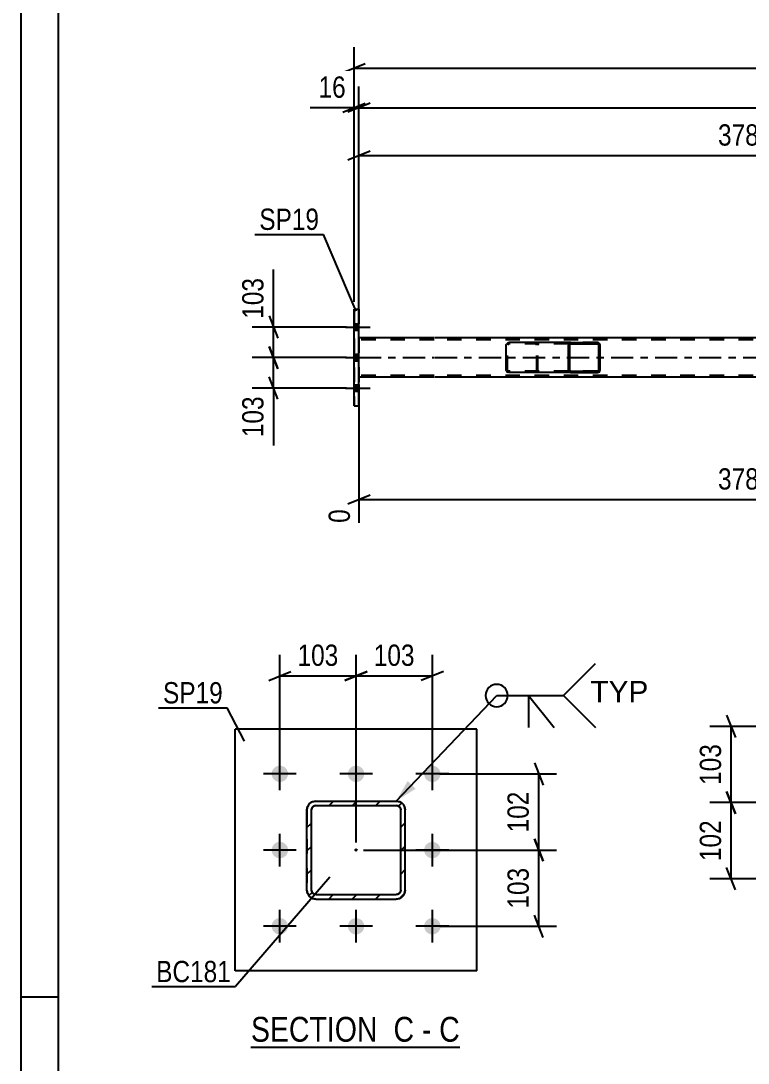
# Model space of a CAD drawing. Header units: millimetres. Extents: x 0 to 841, y 0 to 594.
# Drawn here: x 0 to 97.8, y 140.1 to 280.3 of the extents above; entities that cross this region are included whole.
import ezdxf

# ---------------------------------------------------------------- set-up
doc = ezdxf.new("R2010")
doc.units = ezdxf.units.MM
doc.linetypes.add('DXK_LINE_DOT2', pattern=[3.9198, 1.9599, -1.9599])
doc.linetypes.add('DXK_LINE_DOT3', pattern=[5.9187, 2.979, -0.9799, 0.9799, -0.9799])
doc.styles.add('Arial', font='ARIAL.TTF', dxfattribs={"height": 0.2})
doc.styles.add('Arial Narrow', font='ARIALN.TTF', dxfattribs={"height": 0.2})

# ---------------------------------------------------------------- blocks, each defined once
blk = doc.blocks.new('Unknown-814553314-1133')
at = {"color": 5, "linetype": 'Continuous'}
for p, q in [((0, 594), (0, 0)), ((5, 589), (5, 5)), ((5, 149), (0, 149))]:
    blk.add_line(p, q, dxfattribs=at)
blk = doc.blocks.new('Unknown-814553314-13 - 7101')
at = {"color": 6, "linetype": 'Continuous'}
blk.add_line((30.93, 142.24), (59, 142.24), dxfattribs=at)
at = {"color": 0, "linetype": 'Continuous'}
for points in [[(49.04, 142.99), (49.04, 146.49), (30.93, 146.49), (30.93, 142.99)], [(52.86, 142.99), (52.86, 146.49), (50.09, 146.49), (50.09, 142.99)], [(55.18, 142.99), (55.18, 146.49), (53.91, 146.49), (53.91, 142.99)], [(59, 142.99), (59, 146.49), (56.23, 146.49), (56.23, 142.99)]]:
    blk.add_wipeout(points, dxfattribs=at)
at = {"color": 7, "linetype": 'Continuous', "style": 'Arial Narrow'}
for s, p in [('SECTION ', (30.93, 142.99)), ('C', (50.09, 142.99)), ('C', (56.23, 142.99)), ('-', (53.91, 142.99))]:
    blk.add_text(s, height=3.34, dxfattribs=at).set_placement(p)
blk = doc.blocks.new('Part-814553314-5866 - 5672')
at = {"linetype": 'Continuous'}
h = blk.add_hatch(dxfattribs=at)
h.set_pattern_fill('', scale=0.7, style=0, pattern_type=0)
h.set_pattern_definition([(45, (77.8348, 236.8312), (-1.57154, 1.57154), [])])
h.paths.add_polyline_path([(77.86, 236.71), (77.83, 236.83), (77.76, 236.94), (77.65, 237), (77.52, 237.03), (73.94, 237.03), (73.81, 237), (73.7, 236.94), (73.63, 236.83), (73.6, 236.71), (73.6, 233.35), (73.63, 233.23), (73.7, 233.12), (73.81, 233.05), (73.94, 233.03), (77.52, 233.03), (77.65, 233.05), (77.76, 233.12), (77.83, 233.23), (77.86, 233.35)])
h.paths.add_polyline_path([(77.68, 233.29), (77.64, 233.24), (77.59, 233.2), (77.52, 233.19), (73.94, 233.19), (73.88, 233.2), (73.82, 233.24), (73.79, 233.29), (73.77, 233.35), (73.77, 236.71), (73.79, 236.77), (73.82, 236.82), (73.88, 236.86), (73.94, 236.87), (77.52, 236.87), (77.59, 236.86), (77.64, 236.82), (77.68, 236.77), (77.69, 236.71), (77.69, 233.35)])
at = {"color": 2, "linetype": 'Continuous'}
for p, q in [((65.47, 237), (65.6, 237.03)), ((73.94, 237.03), (65.6, 237.03)), ((73.94, 237.03), (73.81, 237)), ((73.94, 237.03), (77.52, 237.03)), ((77.65, 237), (77.52, 237.03)), ((65.25, 236.71), (65.28, 236.83)), ((65.25, 233.35), (65.25, 236.71)), ((73.63, 236.83), (73.6, 236.71)), ((73.6, 233.35), (73.6, 236.71)), ((73.77, 236.71), (73.79, 236.77)), ((73.77, 233.35), (73.77, 236.71)), ((73.79, 236.77), (73.82, 236.82)), ((73.82, 236.82), (73.88, 236.86)), ((73.88, 236.86), (73.94, 236.87)), ((73.94, 236.87), (77.52, 236.87)), ((77.52, 236.87), (77.59, 236.86)), ((77.59, 236.86), (77.64, 236.82)), ((77.64, 236.82), (77.68, 236.77)), ((77.68, 236.77), (77.69, 236.71)), ((77.69, 233.35), (77.69, 236.71)), ((77.86, 236.71), (77.83, 236.83)), ((77.86, 233.35), (77.86, 236.71)), ((65.28, 233.23), (65.25, 233.35)), ((65.6, 233.03), (65.47, 233.05)), ((73.94, 233.03), (65.6, 233.03)), ((73.6, 233.35), (73.63, 233.23)), ((73.79, 233.29), (73.77, 233.35)), ((73.82, 233.24), (73.79, 233.29)), ((73.81, 233.05), (73.94, 233.03)), ((73.88, 233.2), (73.82, 233.24)), ((73.94, 233.19), (73.88, 233.2)), ((73.94, 233.19), (77.52, 233.19)), ((73.94, 233.03), (77.52, 233.03)), ((77.59, 233.2), (77.52, 233.19)), ((77.52, 233.03), (77.65, 233.05)), ((77.64, 233.24), (77.59, 233.2)), ((77.68, 233.29), (77.64, 233.24)), ((77.69, 233.35), (77.68, 233.29)), ((77.83, 233.23), (77.86, 233.35))]:
    blk.add_line(p, q, dxfattribs=at)
at = {"color": 7, "linetype": 'DXK_LINE_DOT2'}
for p, q in [((69.17, 237.03), (69.3, 237)), ((77.52, 237.03), (73.94, 237.03)), ((65.44, 236.77), (65.43, 236.71)), ((65.43, 233.35), (65.43, 236.71)), ((65.47, 236.82), (65.44, 236.77)), ((65.53, 236.86), (65.47, 236.82)), ((65.6, 236.87), (65.53, 236.86)), ((77.52, 236.87), (65.6, 236.87)), ((69.24, 236.86), (69.17, 236.87)), ((69.29, 236.82), (69.24, 236.86)), ((69.33, 236.77), (69.29, 236.82)), ((69.34, 236.71), (69.33, 236.77)), ((69.34, 233.35), (69.34, 236.71)), ((69.49, 236.83), (69.51, 236.71)), ((69.51, 233.35), (69.51, 236.71)), ((65.43, 233.35), (65.44, 233.29)), ((65.44, 233.29), (65.47, 233.24)), ((65.47, 233.24), (65.53, 233.2)), ((65.53, 233.2), (65.6, 233.19)), ((77.52, 233.19), (65.6, 233.19)), ((69.17, 233.19), (69.24, 233.2)), ((69.3, 233.05), (69.17, 233.03)), ((69.24, 233.2), (69.29, 233.24)), ((69.29, 233.24), (69.33, 233.29)), ((69.33, 233.29), (69.34, 233.35)), ((69.51, 233.35), (69.49, 233.23)), ((77.52, 233.03), (73.94, 233.03))]:
    blk.add_line(p, q, dxfattribs=at)
at = {"color": 2, "linetype": 'Continuous'}
for centre, start, end in [((65.58, 236.69), 110.7583, 155.6801), ((73.93, 236.69), 110.7583, 155.68), ((77.53, 236.69), 24.32, 69.2417), ((65.58, 233.36), 204.3199, 249.2417), ((73.93, 233.36), 204.32, 249.2417), ((77.53, 233.36), 290.7583, 335.68)]:
    blk.add_arc(centre, 0.331, start, end, dxfattribs=at)
at = {"color": 7, "linetype": 'DXK_LINE_DOT2'}
for centre, start, end in [((69.18, 236.69), 24.3199, 69.2417), ((69.18, 233.36), 290.7583, 335.6801)]:
    blk.add_arc(centre, 0.331, start, end, dxfattribs=at)
blk = doc.blocks.new('Part-814553314-5873 - 5672')
at = {"color": 2, "linetype": 'Continuous'}
for p, q in [((44.79, 241.53), (45.43, 241.53)), ((44.79, 228.53), (44.79, 241.53)), ((45.43, 228.53), (45.43, 241.53)), ((44.79, 228.53), (45.43, 228.53))]:
    blk.add_line(p, q, dxfattribs=at)
at = {"color": 7, "linetype": 'DXK_LINE_DOT2'}
for p, q in [((44.79, 241.53), (44.79, 241.53)), ((44.79, 241.53), (44.79, 228.53)), ((45.43, 241.53), (45.43, 228.53)), ((44.79, 228.53), (44.79, 228.53))]:
    blk.add_line(p, q, dxfattribs=at)
blk = doc.blocks.new('Bolt-814553314-5747 - 5672')
at = {"linetype": 'Continuous'}
for points in [[(45.43, 238.69), (45.43, 239.57), (44.79, 239.57), (44.79, 238.69)], [(45.43, 238.69), (45.43, 239.57), (44.79, 239.57), (44.79, 238.69)], [(45.43, 238.69), (45.43, 239.57), (44.79, 239.57), (44.79, 238.69)], [(45.43, 234.59), (45.43, 235.47), (44.79, 235.47), (44.79, 234.59)], [(45.43, 234.59), (45.43, 235.47), (44.79, 235.47), (44.79, 234.59)], [(45.43, 230.49), (45.43, 231.37), (44.79, 231.37), (44.79, 230.49)], [(45.43, 230.49), (45.43, 231.37), (44.79, 231.37), (44.79, 230.49)], [(45.43, 230.49), (45.43, 231.37), (44.79, 231.37), (44.79, 230.49)]]:
    blk.add_hatch(color=1, dxfattribs=at).paths.add_polyline_path(points)
at = {"color": 1, "linetype": 'Continuous'}
for p, q in [((43.63, 239.13), (46.95, 239.13)), ((43.63, 239.13), (46.95, 239.13)), ((43.63, 239.13), (46.95, 239.13)), ((44.79, 239.57), (45.43, 239.57)), ((44.79, 239.57), (45.43, 239.57)), ((44.79, 239.57), (45.43, 239.57)), ((44.79, 238.69), (45.43, 238.69)), ((44.79, 238.69), (45.43, 238.69)), ((44.79, 238.69), (45.43, 238.69)), ((43.63, 235.03), (46.95, 235.03)), ((43.63, 235.03), (46.95, 235.03)), ((44.79, 235.47), (45.43, 235.47)), ((44.79, 235.47), (45.43, 235.47)), ((44.79, 234.59), (45.43, 234.59)), ((44.79, 234.59), (45.43, 234.59)), ((44.79, 231.37), (45.43, 231.37)), ((44.79, 231.37), (45.43, 231.37)), ((44.79, 231.37), (45.43, 231.37)), ((43.63, 230.93), (46.95, 230.93)), ((43.63, 230.93), (46.95, 230.93)), ((43.63, 230.93), (46.95, 230.93)), ((44.79, 230.49), (45.43, 230.49)), ((44.79, 230.49), (45.43, 230.49)), ((44.79, 230.49), (45.43, 230.49))]:
    blk.add_line(p, q, dxfattribs=at)
blk = doc.blocks.new('Part-814553314-5801 - 5672')
at = {"color": 2, "linetype": 'Continuous'}
for p, q in [((55.55, 237.67), (45.43, 237.67)), ((148.51, 237.67), (55.65, 237.67)), ((55.55, 232.39), (45.43, 232.39)), ((148.51, 232.39), (55.65, 232.39))]:
    blk.add_line(p, q, dxfattribs=at)
at = {"color": 7, "linetype": 'DXK_LINE_DOT2'}
for p, q in [((45.43, 232.39), (45.43, 237.67)), ((45.43, 237.67), (45.43, 232.43)), ((55.55, 237.43), (45.43, 237.43)), ((717.77, 237.43), (55.65, 237.43)), ((55.55, 232.63), (45.43, 232.63)), ((717.77, 232.63), (55.65, 232.63))]:
    blk.add_line(p, q, dxfattribs=at)
at = {"color": 7, "linetype": 'DXK_LINE_DOT3'}
for p, q in [((45.43, 235.03), (55.55, 235.03)), ((55.65, 235.03), (717.77, 235.03))]:
    blk.add_line(p, q, dxfattribs=at)
blk = doc.blocks.new('Bolt-814553314-7180 - 7101')
at = {"linetype": 'Continuous'}
for points in [[(34.81, 177.92, -1), (34.81, 180.12, -1)], [(45.06, 177.92, -1), (45.06, 180.12, -1)], [(55.31, 177.92, -1), (55.31, 180.12, -1)], [(34.81, 167.67, -1), (34.81, 169.87, -1)], [(55.31, 167.67, -1), (55.31, 169.87, -1)], [(34.81, 157.42, -1), (34.81, 159.62, -1)], [(45.06, 157.42, -1), (45.06, 159.62, -1)], [(55.31, 157.42, -1), (55.31, 159.62, -1)]]:
    blk.add_hatch(color=1, dxfattribs=at).paths.add_polyline_path(points)
at = {"color": 1, "linetype": 'Continuous'}
for p, q in [((34.81, 176.82), (34.81, 181.22)), ((45.06, 176.82), (45.06, 181.22)), ((55.31, 176.82), (55.31, 181.22)), ((37.01, 179.02), (32.61, 179.02)), ((47.26, 179.02), (42.86, 179.02)), ((57.51, 179.02), (53.11, 179.02)), ((34.81, 166.57), (34.81, 170.97)), ((55.31, 166.57), (55.31, 170.97)), ((37.01, 168.77), (32.61, 168.77)), ((57.51, 168.77), (53.11, 168.77)), ((34.81, 156.32), (34.81, 160.72)), ((45.06, 156.32), (45.06, 160.72)), ((55.31, 156.32), (55.31, 160.72)), ((37.01, 158.52), (32.61, 158.52)), ((47.26, 158.52), (42.86, 158.52)), ((57.51, 158.52), (53.11, 158.52))]:
    blk.add_line(p, q, dxfattribs=at)
blk = doc.blocks.new('Part-814553314-7230 - 7101')
at = {"linetype": 'Continuous'}
h = blk.add_hatch(dxfattribs=at)
h.set_pattern_fill('', scale=0.7, style=0, pattern_type=0)
h.set_pattern_definition([(45, (50.92, 162.2627), (-1.57154, 1.57154), [])])
h.paths.add_polyline_path([(50.46, 162.17), (50.92, 162.26), (51.31, 162.52), (51.57, 162.91), (51.66, 163.37), (51.66, 174.17), (51.57, 174.63), (51.31, 175.02), (50.92, 175.28), (50.46, 175.37), (39.66, 175.37), (39.2, 175.28), (38.81, 175.02), (38.55, 174.63), (38.46, 174.17), (38.46, 163.37), (38.55, 162.91), (38.81, 162.52), (39.2, 162.26), (39.66, 162.17)])
h.paths.add_polyline_path([(39.66, 162.77), (39.43, 162.82), (39.24, 162.95), (39.11, 163.14), (39.06, 163.37), (39.06, 174.17), (39.11, 174.4), (39.24, 174.6), (39.43, 174.73), (39.66, 174.77), (50.46, 174.77), (50.69, 174.73), (50.89, 174.6), (51.02, 174.4), (51.06, 174.17), (51.06, 163.37), (51.02, 163.14), (50.89, 162.95), (50.69, 162.82), (50.46, 162.77)])
blk.add_hatch(color=30, dxfattribs=at).paths.add_polyline_path([(45.06, 168.67, -1), (45.06, 168.87, -1)])
at = {"color": 7, "linetype": 'DXK_LINE_DOT2'}
for p, q in [((39.2, 175.28), (39.66, 175.37)), ((39.66, 175.37), (50.46, 175.37)), ((50.46, 175.37), (50.92, 175.28)), ((38.46, 174.17), (38.55, 174.63)), ((38.46, 174.17), (38.46, 163.37)), ((39.11, 174.4), (39.06, 174.17)), ((39.06, 163.37), (39.06, 174.17)), ((39.24, 174.6), (39.11, 174.4)), ((39.43, 174.73), (39.24, 174.6)), ((39.66, 174.77), (39.43, 174.73)), ((39.66, 174.77), (50.46, 174.77)), ((50.69, 174.73), (50.46, 174.77)), ((50.89, 174.6), (50.69, 174.73)), ((51.02, 174.4), (50.89, 174.6)), ((51.06, 174.17), (51.02, 174.4)), ((51.06, 163.37), (51.06, 174.17)), ((51.57, 174.63), (51.66, 174.17)), ((51.66, 163.37), (51.66, 174.17)), ((38.55, 162.91), (38.46, 163.37)), ((39.06, 163.37), (39.11, 163.14)), ((39.11, 163.14), (39.24, 162.95)), ((39.24, 162.95), (39.43, 162.82)), ((39.43, 162.82), (39.66, 162.77)), ((39.66, 162.77), (50.46, 162.77)), ((50.46, 162.77), (50.69, 162.82)), ((50.69, 162.82), (50.89, 162.95)), ((50.89, 162.95), (51.02, 163.14)), ((51.02, 163.14), (51.06, 163.37)), ((51.66, 163.37), (51.57, 162.91)), ((39.66, 162.17), (39.2, 162.26)), ((39.66, 162.17), (50.46, 162.17)), ((50.92, 162.26), (50.46, 162.17))]:
    blk.add_line(p, q, dxfattribs=at)
at = {"color": 2, "linetype": 'Continuous'}
for p, q in [((39.66, 175.37), (39.2, 175.28)), ((39.66, 175.37), (39.66, 175.37)), ((39.66, 175.37), (50.46, 175.37)), ((50.46, 175.37), (50.46, 175.37)), ((50.92, 175.28), (50.46, 175.37)), ((38.55, 174.63), (38.46, 174.17)), ((38.46, 174.17), (38.46, 174.17)), ((38.46, 163.37), (38.46, 174.17)), ((39.06, 174.17), (39.11, 174.4)), ((39.06, 174.17), (39.06, 174.17)), ((39.06, 163.37), (39.06, 174.17)), ((39.11, 174.4), (39.24, 174.6)), ((39.24, 174.6), (39.43, 174.73)), ((39.43, 174.73), (39.66, 174.77)), ((39.66, 174.77), (39.66, 174.77)), ((39.66, 174.77), (50.46, 174.77)), ((50.46, 174.77), (50.46, 174.77)), ((50.46, 174.77), (50.69, 174.73)), ((50.69, 174.73), (50.89, 174.6)), ((50.89, 174.6), (51.02, 174.4)), ((51.02, 174.4), (51.06, 174.17)), ((51.06, 174.17), (51.06, 174.17)), ((51.06, 163.37), (51.06, 174.17)), ((51.66, 174.17), (51.57, 174.63)), ((51.66, 174.17), (51.66, 174.17)), ((51.66, 163.37), (51.66, 174.17)), ((38.46, 163.37), (38.46, 163.37)), ((38.46, 163.37), (38.55, 162.91)), ((39.06, 163.37), (39.06, 163.37)), ((39.11, 163.14), (39.06, 163.37)), ((39.24, 162.95), (39.11, 163.14)), ((39.43, 162.82), (39.24, 162.95)), ((39.66, 162.77), (39.43, 162.82)), ((39.66, 162.77), (39.66, 162.77)), ((39.66, 162.77), (50.46, 162.77)), ((50.69, 162.82), (50.46, 162.77)), ((50.46, 162.77), (50.46, 162.77)), ((50.89, 162.95), (50.69, 162.82)), ((51.02, 163.14), (50.89, 162.95)), ((51.06, 163.37), (51.02, 163.14)), ((51.06, 163.37), (51.06, 163.37)), ((51.57, 162.91), (51.66, 163.37)), ((51.66, 163.37), (51.66, 163.37)), ((39.2, 162.26), (39.66, 162.17)), ((39.66, 162.17), (39.66, 162.17)), ((39.66, 162.17), (50.46, 162.17)), ((50.46, 162.17), (50.92, 162.26)), ((50.46, 162.17), (50.46, 162.17))]:
    blk.add_line(p, q, dxfattribs=at)
at = {"color": 7, "linetype": 'DXK_LINE_DOT3'}
blk.add_line((45.06, 168.77), (45.06, 168.77), dxfattribs=at)
at = {"color": 30, "linetype": 'DXK_LINE_DOT3'}
blk.add_line((45.06, 168.77), (45.06, 168.77), dxfattribs=at)
at = {"color": 30, "linetype": 'Continuous'}
blk.add_circle((45.06, 168.77), 0.1, dxfattribs=at)
at = {"color": 7, "linetype": 'DXK_LINE_DOT2'}
for centre, start, end in [((39.66, 174.17), 112.5, 157.5), ((50.46, 174.17), 22.5, 67.5), ((39.66, 163.37), 202.5, 247.5), ((50.46, 163.37), 292.5, 337.5)]:
    blk.add_arc(centre, 1.2, start, end, dxfattribs=at)
at = {"color": 2, "linetype": 'Continuous'}
for centre, start, end in [((39.66, 174.17), 112.5, 157.5), ((50.46, 174.17), 22.5, 67.5), ((39.66, 163.37), 202.5, 247.5), ((50.46, 163.37), 292.5, 337.5)]:
    blk.add_arc(centre, 1.2, start, end, dxfattribs=at)
blk = doc.blocks.new('Part-814553314-7186 - 7101')
at = {"color": 2, "linetype": 'Continuous'}
for p, q in [((61.31, 185.02), (28.81, 185.02)), ((28.81, 152.52), (28.81, 185.02)), ((61.31, 152.52), (61.31, 185.02)), ((61.31, 152.52), (28.81, 152.52))]:
    blk.add_line(p, q, dxfattribs=at)
blk = doc.blocks.new('StraightDimension-814553314-6139 - 5672')
at = {"color": 7, "linetype": 'Continuous'}
for p, q in [((45.43, 231.39), (45.43, 212.79)), ((149.31, 222.99), (149.31, 207.31)), ((46.93, 216.52), (43.93, 215.32)), ((147.81, 215.32), (150.81, 216.52)), ((45.43, 215.92), (149.31, 215.92))]:
    blk.add_line(p, q, dxfattribs=at)
at = {"color": 0}
blk.add_wipeout([(101.63, 216.67), (101.63, 220.87), (93.11, 220.87), (93.11, 216.67)], dxfattribs=at)
at = {"color": 3, "style": 'Arial Narrow'}
blk.add_text('3786', height=2.863, dxfattribs=at).set_placement((93.71, 217.27))
at = {"color": 0, "linetype": 'Continuous'}
for points in [[(44.83, 215.22), (40.63, 215.22), (40.63, 212.19), (44.83, 212.19)], [(148.71, 215.22), (144.51, 215.22), (144.51, 206.71), (148.71, 206.71)]]:
    blk.add_wipeout(points, dxfattribs=at)
at = {"color": 3, "linetype": 'Continuous', "style": 'Arial Narrow'}
for s, height, p in [('0', 2.86, (44.23, 212.79)), ('3786', 2.863, (148.11, 207.31))]:
    blk.add_text(s, height=height, rotation=90.0002, dxfattribs=at).set_placement(p)
blk = doc.blocks.new('StraightDimension-814553314-5987 - 5672')
at = {"color": 7, "linetype": 'Continuous'}
for p, q in [((33.96, 239.13), (33.96, 246.86)), ((33.96, 239.13), (33.96, 246.86)), ((33.36, 240.63), (34.56, 237.63)), ((43.79, 239.13), (31.11, 239.13)), ((33.96, 235.03), (33.96, 239.13)), ((34.56, 233.53), (33.36, 236.53)), ((43.79, 235.03), (31.11, 235.03))]:
    blk.add_line(p, q, dxfattribs=at)
at = {"color": 0}
blk.add_wipeout([(33.21, 246.34), (29.01, 246.34), (29.01, 239.65), (33.21, 239.65)], dxfattribs=at)
at = {"color": 3, "style": 'Arial Narrow'}
blk.add_text('103', height=2.863, rotation=90.0002, dxfattribs=at).set_placement((32.61, 240.25))
blk = doc.blocks.new('StraightDimension-814553314-5995 - 5672')
at = {"color": 7, "linetype": 'Continuous'}
for p, q in [((33.36, 236.53), (34.56, 233.53)), ((43.79, 235.03), (31.11, 235.03)), ((33.96, 230.93), (33.96, 235.03)), ((34.56, 229.43), (33.36, 232.43)), ((43.79, 230.93), (31.11, 230.93)), ((33.96, 230.93), (33.96, 223.19)), ((33.96, 230.93), (33.96, 223.19))]:
    blk.add_line(p, q, dxfattribs=at)
at = {"color": 0}
blk.add_wipeout([(33.21, 230.4), (29.01, 230.4), (29.01, 223.72), (33.21, 223.72)], dxfattribs=at)
at = {"color": 3, "style": 'Arial Narrow'}
blk.add_text('103', height=2.863, rotation=90.0002, dxfattribs=at).set_placement((32.61, 224.32))
blk = doc.blocks.new('StraightDimension-814553314-6105 - 5672')
at = {"color": 7, "linetype": 'Continuous'}
for p, q in [((45.43, 238.67), (45.43, 265.04)), ((149.31, 246.27), (149.31, 265.04)), ((46.93, 262.79), (43.93, 261.59)), ((147.81, 261.59), (150.81, 262.79)), ((45.43, 262.19), (149.31, 262.19))]:
    blk.add_line(p, q, dxfattribs=at)
at = {"color": 0}
blk.add_wipeout([(101.63, 262.94), (101.63, 267.14), (93.11, 267.14), (93.11, 262.94)], dxfattribs=at)
at = {"color": 3, "style": 'Arial Narrow'}
blk.add_text('3786', height=2.863, dxfattribs=at).set_placement((93.71, 263.54))
blk = doc.blocks.new('StraightDimension-814553314-6111 - 5672')
at = {"color": 7, "linetype": 'Continuous'}
for p, q in [((44.79, 242.53), (44.79, 276.79)), ((46.29, 274.54), (43.29, 273.34)), ((44.79, 273.94), (728.63, 273.94))]:
    blk.add_line(p, q, dxfattribs=at)
blk = doc.blocks.new('StraightDimension-814553314-6145 - 5672')
at = {"color": 7, "linetype": 'Continuous'}
for p, q in [((44.79, 242.53), (44.79, 271.48)), ((45.43, 240.6), (45.43, 271.48)), ((44.79, 268.63), (38.89, 268.63)), ((44.79, 268.63), (38.89, 268.63)), ((43.29, 268.03), (46.29, 269.23)), ((46.93, 269.23), (43.93, 268.03)), ((44.79, 268.63), (45.43, 268.63))]:
    blk.add_line(p, q, dxfattribs=at)
at = {"color": 0}
blk.add_wipeout([(44.27, 269.38), (44.27, 273.58), (39.41, 273.58), (39.41, 269.38)], dxfattribs=at)
at = {"color": 3, "style": 'Arial Narrow'}
blk.add_text('16', height=2.863, dxfattribs=at).set_placement((40.01, 269.98))
blk = doc.blocks.new('StraightDimension-814553314-6155 - 5672')
at = {"color": 7, "linetype": 'Continuous'}
for p, q in [((45.43, 240.6), (45.43, 271.48)), ((46.93, 269.23), (43.93, 268.03)), ((45.43, 268.63), (727.99, 268.63))]:
    blk.add_line(p, q, dxfattribs=at)
blk = doc.blocks.new('StraightDimension-814553314-7308 - 7101')
at = {"color": 7, "linetype": 'Continuous'}
for p, q in [((69.02, 180.52), (70.22, 177.52)), ((56.31, 179.02), (72.02, 179.02)), ((69.62, 168.77), (69.62, 179.02)), ((70.22, 167.27), (69.02, 170.27)), ((46.06, 168.77), (72.02, 168.77))]:
    blk.add_line(p, q, dxfattribs=at)
at = {"color": 0}
blk.add_wipeout([(68.87, 177.24), (64.67, 177.24), (64.67, 170.55), (68.87, 170.55)], dxfattribs=at)
at = {"color": 3, "style": 'Arial Narrow'}
blk.add_text('102', height=2.863, rotation=90.0002, dxfattribs=at).set_placement((68.27, 171.15))
blk = doc.blocks.new('StraightDimension-814553314-7283 - 7101')
at = {"color": 7, "linetype": 'Continuous'}
for p, q in [((45.06, 169.77), (45.06, 195.05)), ((55.31, 180.02), (55.31, 195.05)), ((43.56, 191.6), (46.56, 192.8)), ((45.06, 192.2), (55.31, 192.2)), ((56.81, 192.8), (53.81, 191.6))]:
    blk.add_line(p, q, dxfattribs=at)
at = {"color": 0}
blk.add_wipeout([(53.53, 192.95), (53.53, 197.15), (46.84, 197.15), (46.84, 192.95)], dxfattribs=at)
at = {"color": 3, "style": 'Arial Narrow'}
blk.add_text('103', height=2.863, dxfattribs=at).set_placement((47.44, 193.55))
blk = doc.blocks.new('StraightDimension-814553314-7291 - 7101')
at = {"color": 7, "linetype": 'Continuous'}
for p, q in [((34.81, 180.02), (34.81, 195.05)), ((45.06, 169.77), (45.06, 195.05)), ((33.31, 191.6), (36.31, 192.8)), ((34.81, 192.2), (45.06, 192.2)), ((46.56, 192.8), (43.56, 191.6))]:
    blk.add_line(p, q, dxfattribs=at)
at = {"color": 0}
blk.add_wipeout([(43.28, 192.95), (43.28, 197.15), (36.59, 197.15), (36.59, 192.95)], dxfattribs=at)
at = {"color": 3, "style": 'Arial Narrow'}
blk.add_text('103', height=2.863, dxfattribs=at).set_placement((37.19, 193.55))
blk = doc.blocks.new('StraightDimension-814553314-7300 - 7101')
at = {"color": 7, "linetype": 'Continuous'}
for p, q in [((69.02, 170.27), (70.22, 167.27)), ((46.06, 168.77), (72.02, 168.77)), ((69.62, 158.52), (69.62, 168.77)), ((70.22, 157.02), (69.02, 160.02)), ((56.31, 158.52), (72.02, 158.52))]:
    blk.add_line(p, q, dxfattribs=at)
at = {"color": 0}
blk.add_wipeout([(68.87, 166.99), (64.67, 166.99), (64.67, 160.3), (68.87, 160.3)], dxfattribs=at)
at = {"color": 3, "style": 'Arial Narrow'}
blk.add_text('103', height=2.863, rotation=90.0002, dxfattribs=at).set_placement((68.27, 160.9))
blk = doc.blocks.new('StraightDimension-814553314-1799 - 1597')
at = {"color": 7, "linetype": 'Continuous'}
for p, q in [((94.87, 186.91), (96.07, 183.91)), ((108.54, 185.41), (92.62, 185.41)), ((95.47, 175.16), (95.47, 185.41)), ((96.07, 173.66), (94.87, 176.66)), ((118.79, 175.16), (92.62, 175.16))]:
    blk.add_line(p, q, dxfattribs=at)
at = {"color": 0}
blk.add_wipeout([(94.72, 183.63), (90.52, 183.63), (90.52, 176.94), (94.72, 176.94)], dxfattribs=at)
at = {"color": 3, "style": 'Arial Narrow'}
blk.add_text('103', height=2.863, rotation=90.0002, dxfattribs=at).set_placement((94.12, 177.54))
blk = doc.blocks.new('StraightDimension-814553314-1819 - 1597')
at = {"color": 7, "linetype": 'Continuous'}
for p, q in [((94.87, 176.66), (96.07, 173.66)), ((118.79, 175.16), (92.62, 175.16)), ((95.47, 164.91), (95.47, 175.16)), ((96.07, 163.41), (94.87, 166.41)), ((108.54, 164.91), (92.62, 164.91))]:
    blk.add_line(p, q, dxfattribs=at)
at = {"color": 0}
blk.add_wipeout([(94.72, 173.38), (90.52, 173.38), (90.52, 166.69), (94.72, 166.69)], dxfattribs=at)
at = {"color": 3, "style": 'Arial Narrow'}
blk.add_text('102', height=2.863, rotation=90.0002, dxfattribs=at).set_placement((94.12, 167.29))
blk = doc.blocks.new('Mark-814553314-5869 - 5672')
at = {"color": 0}
blk.add_wipeout([(40.09, 252.2), (40.09, 255.2), (32.05, 255.2), (32.05, 252.2)], dxfattribs=at)
blk.add_wipeout([(40.09, 252.2), (40.09, 255.2), (32.05, 255.2), (32.05, 252.2)], dxfattribs=at)
at = {"color": 30, "linetype": 'Continuous'}
for p in [(31.45, 251.6), (45.09, 241.26)]:
    blk.add_line(p, (40.69, 251.6), dxfattribs=at)
at = {"color": 3, "style": 'Arial Narrow'}
blk.add_text('SP19', height=2.863, dxfattribs=at).set_placement((32.05, 252.2))
blk = doc.blocks.new('WeldMark-814553314-7316 - 7101')
at = {"linetype": 'Continuous'}
blk.add_hatch(color=30, dxfattribs=at).paths.add_polyline_path([(53.07, 177.03), (50.46, 175.37), (51.99, 178.06)])
at = {"color": 30, "linetype": 'Continuous'}
for p, q in [((50.46, 175.37), (63.96, 189.56)), ((63.96, 189.56), (72.96, 189.56))]:
    blk.add_line(p, q, dxfattribs=at)
at = {"color": 3, "linetype": 'Continuous'}
for q in [(71.68, 185.28), (68.25, 185.28)]:
    blk.add_line((68.25, 189.56), q, dxfattribs=at)
for start, end in [(90, 270), (270, 90)]:
    blk.add_arc((63.96, 189.56), 1.5, start, end, dxfattribs=at)
at = {"color": 0, "linetype": 'Continuous'}
blk.add_wipeout([(84.34, 188.66), (84.34, 191.66), (76.56, 191.66), (76.56, 188.66)], dxfattribs=at)
blk.add_wipeout([(84.34, 188.66), (84.34, 191.66), (76.56, 191.66), (76.56, 188.66)], dxfattribs=at)
at = {"color": 3, "linetype": 'Continuous'}
for q in [(77.25, 193.85), (77.25, 185.28)]:
    blk.add_line((72.96, 189.56), q, dxfattribs=at)
at = {"color": 3, "linetype": 'Continuous', "style": 'Arial'}
blk.add_text('TYP', height=2.865, dxfattribs=at).set_placement((76.56, 188.66))
blk = doc.blocks.new('Mark-814553314-7182 - 7101')
at = {"color": 0}
blk.add_wipeout([(27.14, 188.5), (27.14, 191.5), (19.11, 191.5), (19.11, 188.5)], dxfattribs=at)
blk.add_wipeout([(27.14, 188.5), (27.14, 191.5), (19.11, 191.5), (19.11, 188.5)], dxfattribs=at)
at = {"color": 30, "linetype": 'Continuous'}
for p in [(18.51, 187.9), (30.06, 183.44)]:
    blk.add_line(p, (27.74, 187.9), dxfattribs=at)
at = {"color": 3, "style": 'Arial Narrow'}
blk.add_text('SP19', height=2.863, dxfattribs=at).set_placement((19.11, 188.5))
blk = doc.blocks.new('Mark-814553314-7226 - 7101')
at = {"color": 0}
blk.add_wipeout([(28.24, 151), (28.24, 154), (18.19, 154), (18.19, 151)], dxfattribs=at)
blk.add_wipeout([(28.24, 151), (28.24, 154), (18.19, 154), (18.19, 151)], dxfattribs=at)
at = {"color": 30, "linetype": 'Continuous'}
for p in [(41.51, 165.14), (17.59, 150.4)]:
    blk.add_line(p, (28.84, 150.4), dxfattribs=at)
at = {"color": 3, "style": 'Arial Narrow'}
blk.add_text('BC181', height=2.863, dxfattribs=at).set_placement((18.19, 151))

msp = doc.modelspace()

# ---------------------------------------------------------------- block references
for name in ['Unknown-814553314-1133', 'Part-814553314-5873 - 5672', 'Bolt-814553314-5747 - 5672', 'Part-814553314-5801 - 5672', 'Part-814553314-5866 - 5672', 'Part-814553314-7186 - 7101', 'Bolt-814553314-7180 - 7101', 'Part-814553314-7230 - 7101']:
    msp.add_blockref(name, (0, 0))

# ---------------------------------------------------------------- next in the draw order: block references
for name in ['StraightDimension-814553314-5987 - 5672', 'StraightDimension-814553314-6139 - 5672', 'Mark-814553314-7182 - 7101', 'StraightDimension-814553314-1799 - 1597', 'StraightDimension-814553314-7308 - 7101', 'Mark-814553314-7226 - 7101', 'Unknown-814553314-13 - 7101']:
    msp.add_blockref(name, (0, 0))

# ---------------------------------------------------------------- next in the draw order: block references
for name in ['StraightDimension-814553314-6105 - 5672', 'StraightDimension-814553314-5995 - 5672', 'StraightDimension-814553314-7283 - 7101', 'StraightDimension-814553314-1819 - 1597']:
    msp.add_blockref(name, (0, 0))

# ---------------------------------------------------------------- next in the draw order: block references
for name in ['StraightDimension-814553314-6111 - 5672', 'StraightDimension-814553314-7291 - 7101', 'WeldMark-814553314-7316 - 7101']:
    msp.add_blockref(name, (0, 0))

# ---------------------------------------------------------------- next in the draw order: block references
for name in ['StraightDimension-814553314-6145 - 5672', 'StraightDimension-814553314-7300 - 7101']:
    msp.add_blockref(name, (0, 0))

# ---------------------------------------------------------------- next in the draw order: block references
msp.add_blockref('StraightDimension-814553314-6155 - 5672', (0, 0))

# ---------------------------------------------------------------- next in the draw order: block references
msp.add_blockref('Mark-814553314-5869 - 5672', (0, 0))

doc.saveas('drawing.dxf')
